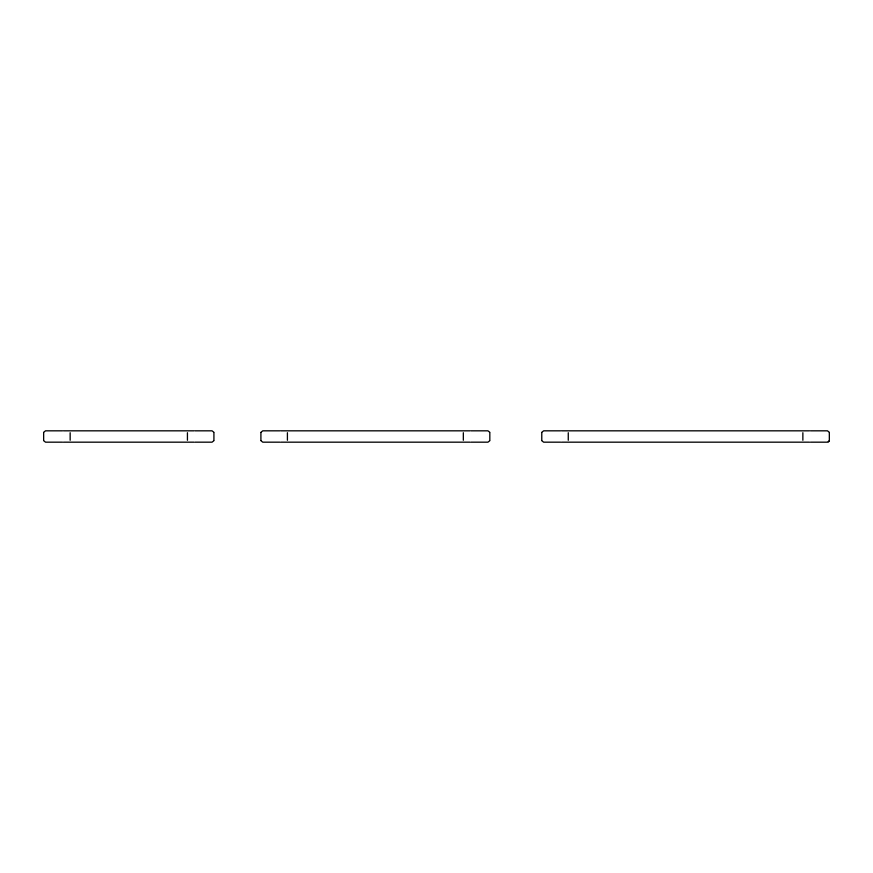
<?xml version="1.0" encoding="UTF-8"?>
<svg xmlns="http://www.w3.org/2000/svg" width="873" height="873" viewBox="0 0 873 873"><rect width="100%" height="100%" fill="white"/><g stroke="black" fill="none" stroke-linecap="round" stroke-linejoin="round"><path stroke-width="1.31" d="M43.715 432.222L45.538 430.826L62.55 430.826M213.852 440.778L212.03 442.175L195.028 442.175M260.972 432.222L262.795 430.826L279.807 430.826M489.753 440.778L487.931 442.175L470.929 442.175M541.827 432.222L543.661 430.826L560.673 430.826M810.45 442.175L827.462 442.175L829.285 440.778M829.077 441.225L828.39 441.924M63.511 430.826L194.057 430.826M195.028 430.826L212.03 430.826L213.852 432.222M280.768 430.826L469.958 430.826M470.929 430.826L487.931 430.826L489.753 432.222M561.634 430.826L809.467 430.826M810.45 430.826L827.462 430.826L829.285 432.222M62.55 442.175L45.538 442.175L43.715 440.778M63.511 442.175L194.057 442.175M279.807 442.175L262.795 442.175L260.972 440.778M280.768 442.175L469.958 442.175M560.673 442.175L543.661 442.175L541.827 440.778M561.634 442.175L809.467 442.175M829.328 432.713L829.35 440.287M802.865 432.713L802.865 440.287M568.268 432.713L568.268 440.287M541.773 432.713L541.773 440.287M489.818 432.713L489.818 440.287M463.334 432.713L463.334 440.287M287.413 432.713L287.413 440.287M260.907 432.713L260.907 440.287M213.918 432.713L213.918 440.287M187.433 432.713L187.433 440.287M70.156 432.713L70.156 440.287M43.65 432.713L43.65 440.287"/></g></svg>
